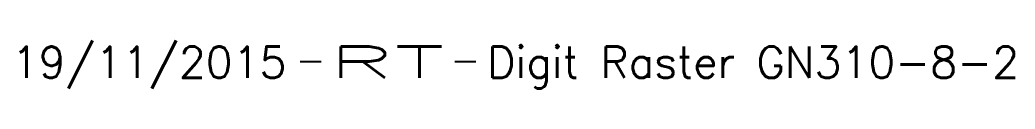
# Model space of a CAD drawing. Header units: millimetres. Extents: x 110037 to 110654, y 124649 to 124944.
# Drawn here: x 110441.38 to 110465.13, y 124760.5 to 124761.65 of the extents above; entities that cross this region are included whole.
import ezdxf
from ezdxf.enums import TextEntityAlignment as Align

# ---------------------------------------------------------------- set-up
doc = ezdxf.new("R2010")
doc.units = ezdxf.units.MM
doc.layers.get('0').update_dxf_attribs({"linetype": 'CONTINUOUS'})
doc.layers.add('P_910', color=7, linetype='CONTINUOUS')
doc.styles.get("Standard").update_dxf_attribs({"font": 'romans.shx', "width": 0.85})

# ---------------------------------------------------------------- blocks, each defined once
blk = doc.blocks.new('GIS_MODF')
at = {"color": 0, "linetype": 'Continuous', "flags": 128}
for points in [[(-2.176, -0.406), (-1.676, -0.406)], [(1.519, -0.406), (2.019, -0.406)]]:
    blk.add_lwpolyline(points, dxfattribs=at)
at = {"color": 0, "linetype": 'Continuous'}
blk.add_attdef('DATE', text='', height=0.75, dxfattribs=at).set_placement((-2.502, -0.798), align=Align.RIGHT)
at = {"color": 0, "linetype": 'Continuous', "width": 3.542583}
blk.add_attdef('USER', text='', height=0.75, dxfattribs=at).set_placement((-1.507, -0.798), (1.276, -0.798), align=Align.FIT)
at = {"color": 0, "linetype": 'Continuous'}
blk.add_attdef('DESC', (2.289, -0.798), '', height=0.75, dxfattribs=at)

msp = doc.modelspace()

# ---------------------------------------------------------------- block references
at = {"layer": 'P_910', "color": 7}
ref = msp.add_blockref('GIS_MODF', (110450.242, 124761.551), dxfattribs=at)
ref.add_attrib('DATE', '19/11/2015', dxfattribs={"layer": '0', "color": 0, "linetype": 'Continuous', "height": 0.75}).set_placement((110447.74, 124760.753), align=Align.RIGHT)
ref.add_attrib('USER', 'RT', dxfattribs={"layer": '0', "color": 0, "linetype": 'Continuous', "height": 0.75, "width": 2.164912}).set_placement((110448.735, 124760.753), (110451.518, 124760.753), align=Align.FIT)
ref.add_attrib('DESC', 'Digit Raster GN310-8-2', (110452.531, 124760.753), dxfattribs={"layer": '0', "color": 0, "linetype": 'Continuous', "height": 0.75})

doc.saveas('drawing.dxf')
